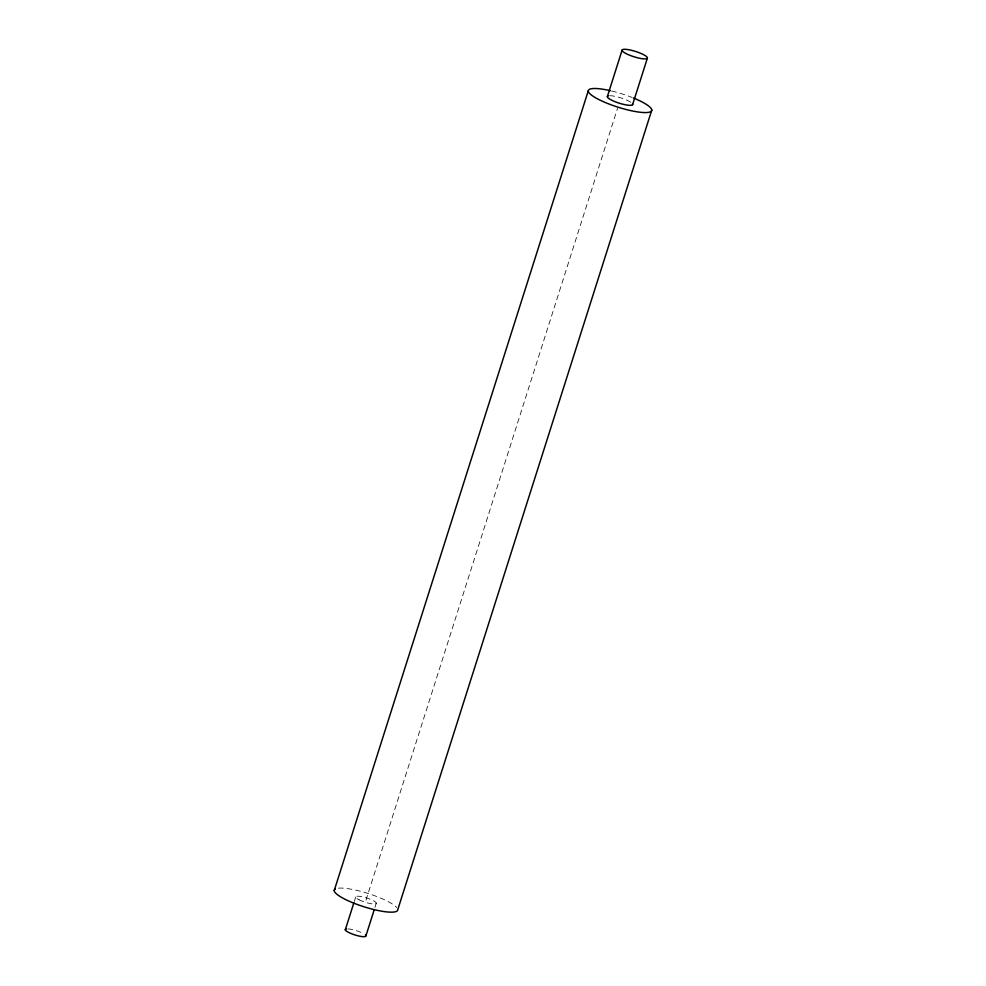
<?xml version="1.0" encoding="UTF-8"?>
<svg xmlns="http://www.w3.org/2000/svg" width="986" height="986" viewBox="0 0 986 986"><rect width="100%" height="100%" fill="white"/><g stroke="black" fill="none" stroke-linecap="round" stroke-linejoin="round"><path stroke-width="0.74" stroke-dasharray="4.93 3.7" d="M354.319 901.389L355.675 897.124M366.003 900.119L617.556 108.226M374.963 907.379L376.319 903.114M338.432 888.164A33.253 6.951 17.6 0 1 370.033 894.117A33.253 6.951 17.6 0 1 396.655 907.477M611.665 90.983A33.253 6.951 17.6 0 1 632.051 97.441M609.705 95.716A13.262 2.773 17.6 0 1 631.545 102.827M347.922 928.886A10.821 2.255 17.6 0 1 362.515 933.113M359.101 899.799A10.821 2.255 17.6 0 0 376.11 903.669A10.821 2.255 17.6 0 0 362.786 896.903A10.821 2.255 17.6 0 0 359.101 899.799"/><path stroke-width="1.48" d="M334.229 890.543L588.235 90.946M607.401 96.431L622.141 50.003M345.297 929.798L353.875 902.806M365.942 935.788L374.064 910.214M632.605 104.627L647.358 58.199A13.262 2.773 17.6 0 0 629.536 49.879A13.262 2.773 17.6 0 0 627.355 54.23A13.262 2.773 17.6 0 0 647.358 58.199M651.771 110.112L397.765 909.696A33.253 6.951 17.6 0 1 361.961 906.122A33.253 6.951 17.6 0 1 335.289 888.978M633.332 97.947A33.253 6.951 17.6 0 1 644.105 112.552A33.253 6.951 17.6 0 1 593.523 96.529A33.253 6.951 17.6 0 1 610.346 90.675M632.507 103.838A13.262 2.773 17.6 0 1 618.752 103.037A13.262 2.773 17.6 0 1 608.152 95.913M365.436 935.024A10.821 2.255 17.6 0 1 354.837 934.913A10.821 2.255 17.6 0 1 346.394 928.935"/></g></svg>
